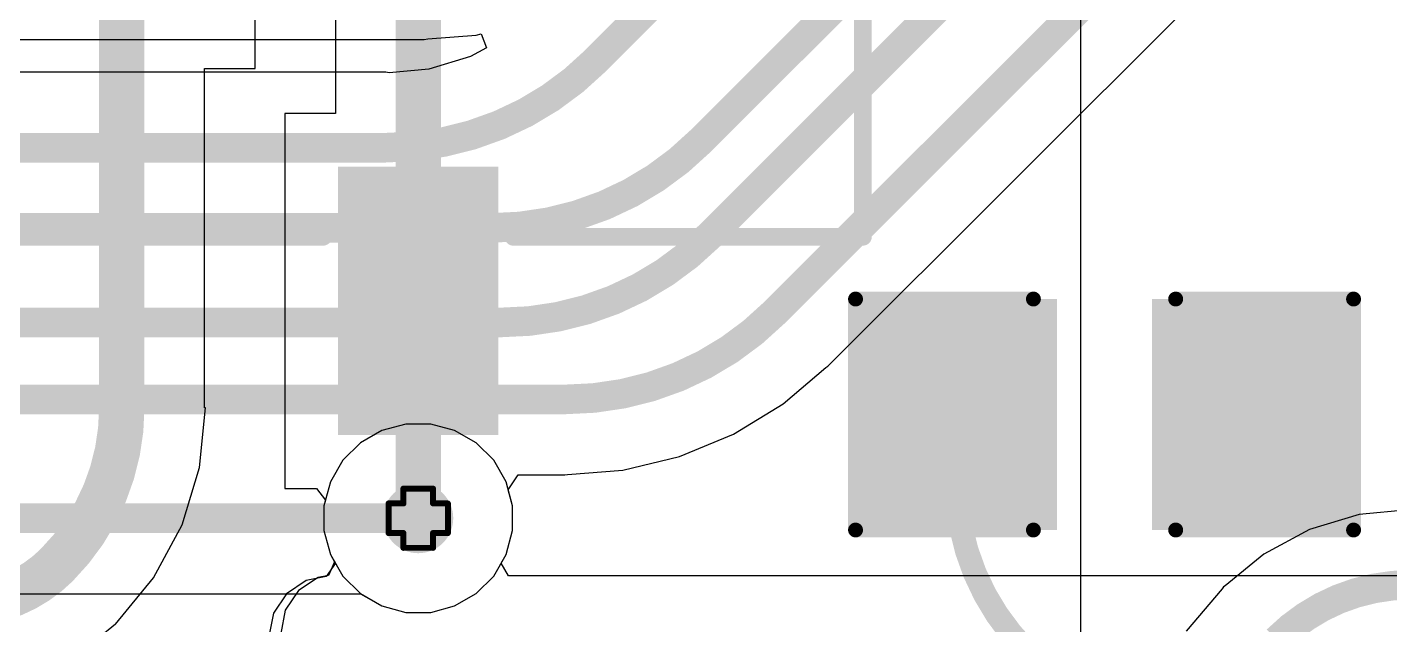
# Model space of a CAD drawing. Header units: inches. Extents: x -5 to 501, y -9 to 81.
# Drawn here: x 63.4 to 75.08, y 25.5 to 30.62 of the extents above; entities that cross this region are included whole.
import ezdxf

# ---------------------------------------------------------------- set-up
doc = ezdxf.new("R2010")
doc.units = ezdxf.units.IN
for name, color, linetype in [('Bottom Layer', 5, 'Continuous'), ('Drill Drawing', 1, 'Continuous'), ('Ground', 16, 'Continuous'), ('Power', 76, 'Continuous'), ('Top Layer', 1, 'Continuous'), ('Top Overlay', 2, 'Continuous'), ('Top Paste', 8, 'Continuous'), ('Top Solder', 216, 'Continuous'), ('Via Holes', 16, 'Continuous')]:
    doc.layers.add(name, color=color, linetype=linetype)

msp = doc.modelspace()

# ---------------------------------------------------------------- hatches: boundary and pattern name
at = {"layer": 'Bottom Layer'}
h = msp.add_hatch(color=5, dxfattribs=at)
edge = h.paths.add_edge_path()
edge.add_arc((66.751, 26.413), 0.3, 0, 360)
at = {"layer": 'Ground'}
h = msp.add_hatch(color=16, dxfattribs=at)
edge = h.paths.add_edge_path()
edge.add_arc((66.751, 26.413), 0.3, 0, 360)
at = {"layer": 'Power'}
h = msp.add_hatch(color=76, dxfattribs=at)
edge = h.paths.add_edge_path()
edge.add_arc((66.751, 26.413), 0.3, 0, 360)
at = {"layer": 'Top Layer'}
for points in [[(67.386, 27.177), (66.116, 27.177), (66.116, 29.377), (67.386, 29.377)], [(70.6, 28.191), (72.124, 28.191), (72.124, 26.413), (70.6, 26.413)], [(73.14, 28.191), (74.664, 28.191), (74.664, 26.413), (73.14, 26.413)]]:
    msp.add_hatch(color=1, dxfattribs=at).paths.add_polyline_path(points)
h = msp.add_hatch(color=1, dxfattribs=at)
edge = h.paths.add_edge_path()
edge.add_arc((66.751, 26.413), 0.3, 0, 360)
at = {"layer": 'Top Paste'}
for points in [[(67.386, 27.177), (66.116, 27.177), (66.116, 29.377), (67.386, 29.377)], [(70.6, 28.191), (72.124, 28.191), (72.124, 26.413), (70.6, 26.413)], [(73.14, 28.191), (74.664, 28.191), (74.664, 26.413), (73.14, 26.413)]]:
    msp.add_hatch(color=8, dxfattribs=at).paths.add_polyline_path(points)
at = {"layer": 'Top Solder'}
for points in [[(67.437, 27.126), (66.065, 27.126), (66.065, 29.428), (67.437, 29.428)], [(70.498, 28.293), (72.225, 28.293), (72.225, 26.312), (70.498, 26.312)], [(73.038, 28.293), (74.765, 28.293), (74.765, 26.312), (73.038, 26.312)]]:
    msp.add_hatch(color=216, dxfattribs=at).paths.add_polyline_path(points)
at = {"layer": 'Via Holes'}
h = msp.add_hatch(color=7, dxfattribs=at)
edge = h.paths.add_edge_path()
edge.add_arc((66.751, 26.413), 0.15, 0, 360)

# ---------------------------------------------------------------- linework, layer by layer
at = {"layer": 'Bottom Layer'}
for p, q in [((70.261, 27.718), (74.624, 32.081)), ((57.464, 30.518), (66.802, 30.518)), ((66.802, 30.518), (66.832, 30.524)), ((66.832, 30.524), (67.248, 30.557)), ((67.248, 30.557), (67.291, 30.568)), ((67.291, 30.568), (67.337, 30.448)), ((67.199, 30.374), (66.843, 30.266)), ((67.337, 30.448), (67.199, 30.374)), ((66.472, 30.238), (57.399, 30.238)), ((66.502, 30.232), (66.472, 30.238)), ((66.843, 30.266), (66.502, 30.232)), ((69.879, 27.395), (70.242, 27.706)), ((70.242, 27.706), (70.261, 27.718)), ((69.453, 27.134), (69.879, 27.395)), ((68.991, 26.943), (69.453, 27.134)), ((68.505, 26.826), (68.991, 26.943)), ((67.522, 26.658), (67.607, 26.785)), ((67.607, 26.785), (68.007, 26.785)), ((68.007, 26.785), (68.029, 26.789)), ((68.029, 26.789), (68.505, 26.826)), ((67.559, 26.52), (67.522, 26.658)), ((67.559, 26.307), (67.559, 26.52)), ((74.813, 26.444), (74.388, 26.315)), ((75.24, 26.486), (74.813, 26.444)), ((67.504, 26.102), (67.559, 26.307)), ((74.388, 26.315), (73.997, 26.106)), ((67.398, 25.917), (67.504, 26.102)), ((73.997, 26.106), (73.665, 25.834)), ((67.247, 25.767), (67.398, 25.917)), ((73.64, 25.807), (73.33, 25.444)), ((73.652, 25.825), (73.64, 25.807)), ((73.665, 25.834), (73.652, 25.825)), ((56.541, 25.766), (66.257, 25.766)), ((66.257, 25.766), (66.439, 25.661)), ((67.063, 25.661), (67.247, 25.767)), ((66.439, 25.661), (66.645, 25.605)), ((66.645, 25.605), (66.858, 25.605)), ((66.858, 25.605), (67.063, 25.661))]:
    msp.add_line(p, q, dxfattribs=at)
for points in [[(68.268, 30.335, 0.254, 0.254, 0), (72.37, 34.437, 0.254, 0.254, 0)], [(69.169, 29.647, 0.254, 0.254, 0), (73.122, 33.6, 0.254, 0.254, 0)], [(69.248, 28.836, 0.254, 0.254, 0), (73.503, 33.091, 0.254, 0.254, 0)], [(69.803, 28.176, 0.254, 0.254, 0), (74.166, 32.539, 0.254, 0.254, 0)], [(68.268, 30.335, 0.254, 0.254, -0.198912), (66.472, 29.591, 0.254, 0.254, 0)], [(69.169, 29.647, 0.254, 0.254, -0.198912), (67.373, 28.903, 0.254, 0.254, 0)], [(54.94, 29.591, 0.254, 0.254, 0), (66.472, 29.591, 0.254, 0.254, 0)], [(55.178, 28.903, 0.254, 0.254, 0), (67.373, 28.903, 0.254, 0.254, 0)], [(69.248, 28.836, 0.254, 0.254, -0.198912), (67.452, 28.092, 0.254, 0.254, 0)], [(69.803, 28.176, 0.254, 0.254, -0.198912), (68.007, 27.432, 0.254, 0.254, 0)], [(54.94, 28.092, 0.254, 0.254, 0), (67.452, 28.092, 0.254, 0.254, 0)], [(56.576, 27.432, 0.254, 0.254, 0), (68.007, 27.432, 0.254, 0.254, 0)], [(56.541, 26.413, 0.254, 0.254, 0), (66.751, 26.413, 0.254, 0.254, 0)], [(74.11, 25.368, 0.254, 0.254, -0.198912), (75.255, 25.842, 0.254, 0.254, 0)]]:
    msp.add_lwpolyline(points, format="xyseb", dxfattribs=at)
for points in [[(68.204, 30.335, 0.127, 0.127, 1), (68.331, 30.335, 0.127, 0.127, 1)], [(68.204, 30.335, 0.127, 0.127, 1), (68.331, 30.335, 0.127, 0.127, 1)], [(69.106, 29.647, 0.127, 0.127, 1), (69.233, 29.647, 0.127, 0.127, 1)], [(69.106, 29.647, 0.127, 0.127, 1), (69.233, 29.647, 0.127, 0.127, 1)], [(66.408, 29.591, 0.127, 0.127, 1), (66.535, 29.591, 0.127, 0.127, 1)], [(66.408, 29.591, 0.127, 0.127, 1), (66.535, 29.591, 0.127, 0.127, 1)], [(67.31, 28.903, 0.127, 0.127, 1), (67.437, 28.903, 0.127, 0.127, 1)], [(67.31, 28.903, 0.127, 0.127, 1), (67.437, 28.903, 0.127, 0.127, 1)], [(69.184, 28.836, 0.127, 0.127, 1), (69.311, 28.836, 0.127, 0.127, 1)], [(69.184, 28.836, 0.127, 0.127, 1), (69.311, 28.836, 0.127, 0.127, 1)], [(69.739, 28.176, 0.127, 0.127, 1), (69.866, 28.176, 0.127, 0.127, 1)], [(69.739, 28.176, 0.127, 0.127, 1), (69.866, 28.176, 0.127, 0.127, 1)], [(67.388, 28.092, 0.127, 0.127, 1), (67.515, 28.092, 0.127, 0.127, 1)], [(67.388, 28.092, 0.127, 0.127, 1), (67.515, 28.092, 0.127, 0.127, 1)], [(67.943, 27.432, 0.127, 0.127, 1), (68.07, 27.432, 0.127, 0.127, 1)], [(67.943, 27.432, 0.127, 0.127, 1), (68.07, 27.432, 0.127, 0.127, 1)], [(66.688, 26.413, 0.127, 0.127, 1), (66.815, 26.413, 0.127, 0.127, 1)]]:
    msp.add_lwpolyline(points, format="xyseb", close=True, dxfattribs=at)
at = {"layer": 'Drill Drawing'}
for points in [[(66.624, 26.54, 0.0508, 0.0508, 0), (66.624, 26.667, 0.0508, 0.0508, 0)], [(66.624, 26.667, 0.0508, 0.0508, 0), (66.878, 26.667, 0.0508, 0.0508, 0)], [(66.878, 26.54, 0.0508, 0.0508, 0), (66.878, 26.667, 0.0508, 0.0508, 0)], [(66.497, 26.286, 0.0508, 0.0508, 0), (66.497, 26.54, 0.0508, 0.0508, 0)], [(66.497, 26.54, 0.0508, 0.0508, 0), (66.624, 26.54, 0.0508, 0.0508, 0)], [(66.878, 26.54, 0.0508, 0.0508, 0), (67.005, 26.54, 0.0508, 0.0508, 0)], [(67.005, 26.286, 0.0508, 0.0508, 0), (67.005, 26.54, 0.0508, 0.0508, 0)], [(66.497, 26.286, 0.0508, 0.0508, 0), (66.624, 26.286, 0.0508, 0.0508, 0)], [(66.624, 26.159, 0.0508, 0.0508, 0), (66.624, 26.286, 0.0508, 0.0508, 0)], [(66.878, 26.286, 0.0508, 0.0508, 0), (67.005, 26.286, 0.0508, 0.0508, 0)], [(66.878, 26.159, 0.0508, 0.0508, 0), (66.878, 26.286, 0.0508, 0.0508, 0)], [(66.624, 26.159, 0.0508, 0.0508, 0), (66.878, 26.159, 0.0508, 0.0508, 0)]]:
    msp.add_lwpolyline(points, format="xyseb", dxfattribs=at)
for points in [[(66.611, 26.667, 0.0254, 0.0254, 1), (66.637, 26.667, 0.0254, 0.0254, 1)], [(66.611, 26.667, 0.0254, 0.0254, 1), (66.637, 26.667, 0.0254, 0.0254, 1)], [(66.865, 26.667, 0.0254, 0.0254, 1), (66.891, 26.667, 0.0254, 0.0254, 1)], [(66.865, 26.667, 0.0254, 0.0254, 1), (66.891, 26.667, 0.0254, 0.0254, 1)], [(66.484, 26.54, 0.0254, 0.0254, 1), (66.51, 26.54, 0.0254, 0.0254, 1)], [(66.484, 26.54, 0.0254, 0.0254, 1), (66.51, 26.54, 0.0254, 0.0254, 1)], [(66.611, 26.54, 0.0254, 0.0254, 1), (66.637, 26.54, 0.0254, 0.0254, 1)], [(66.611, 26.54, 0.0254, 0.0254, 1), (66.637, 26.54, 0.0254, 0.0254, 1)], [(66.865, 26.54, 0.0254, 0.0254, 1), (66.891, 26.54, 0.0254, 0.0254, 1)], [(66.865, 26.54, 0.0254, 0.0254, 1), (66.891, 26.54, 0.0254, 0.0254, 1)], [(66.993, 26.54, 0.0254, 0.0254, 1), (67.018, 26.54, 0.0254, 0.0254, 1)], [(66.993, 26.54, 0.0254, 0.0254, 1), (67.018, 26.54, 0.0254, 0.0254, 1)], [(66.484, 26.286, 0.0254, 0.0254, 1), (66.51, 26.286, 0.0254, 0.0254, 1)], [(66.484, 26.286, 0.0254, 0.0254, 1), (66.51, 26.286, 0.0254, 0.0254, 1)], [(66.611, 26.286, 0.0254, 0.0254, 1), (66.637, 26.286, 0.0254, 0.0254, 1)], [(66.611, 26.286, 0.0254, 0.0254, 1), (66.637, 26.286, 0.0254, 0.0254, 1)], [(66.865, 26.286, 0.0254, 0.0254, 1), (66.891, 26.286, 0.0254, 0.0254, 1)], [(66.865, 26.286, 0.0254, 0.0254, 1), (66.891, 26.286, 0.0254, 0.0254, 1)], [(66.993, 26.286, 0.0254, 0.0254, 1), (67.018, 26.286, 0.0254, 0.0254, 1)], [(66.993, 26.286, 0.0254, 0.0254, 1), (67.018, 26.286, 0.0254, 0.0254, 1)], [(66.611, 26.159, 0.0254, 0.0254, 1), (66.637, 26.159, 0.0254, 0.0254, 1)], [(66.611, 26.159, 0.0254, 0.0254, 1), (66.637, 26.159, 0.0254, 0.0254, 1)], [(66.865, 26.159, 0.0254, 0.0254, 1), (66.891, 26.159, 0.0254, 0.0254, 1)], [(66.865, 26.159, 0.0254, 0.0254, 1), (66.891, 26.159, 0.0254, 0.0254, 1)]]:
    msp.add_lwpolyline(points, format="xyseb", close=True, dxfattribs=at)
at = {"layer": 'Ground'}
for p, q in [((66.645, 27.221), (66.439, 27.166)), ((66.858, 27.221), (66.645, 27.221)), ((67.063, 27.166), (66.858, 27.221)), ((66.439, 27.166), (66.255, 27.06)), ((67.247, 27.06), (67.063, 27.166)), ((66.255, 27.06), (66.105, 26.91)), ((67.398, 26.91), (67.247, 27.06)), ((66.105, 26.91), (65.998, 26.725)), ((67.504, 26.725), (67.398, 26.91)), ((65.998, 26.725), (65.943, 26.52)), ((67.559, 26.52), (67.504, 26.725)), ((65.943, 26.52), (65.943, 26.307)), ((67.559, 26.307), (67.559, 26.52)), ((65.943, 26.307), (65.998, 26.102)), ((67.504, 26.102), (67.559, 26.307)), ((65.998, 26.102), (66.041, 26.027)), ((67.462, 26.028), (67.504, 26.102)), ((66.041, 26.027), (65.961, 25.912)), ((67.525, 25.918), (67.462, 26.028)), ((81.539, 25.918), (67.525, 25.918)), ((65.791, 25.879), (65.623, 25.766)), ((65.961, 25.912), (65.791, 25.879)), ((65.623, 25.766), (65.511, 25.598)), ((65.511, 25.598), (65.471, 25.4))]:
    msp.add_line(p, q, dxfattribs=at)
at = {"layer": 'Power'}
for p, q in [((66.645, 27.221), (66.439, 27.166)), ((66.858, 27.221), (66.645, 27.221)), ((67.063, 27.166), (66.858, 27.221)), ((66.439, 27.166), (66.255, 27.06)), ((67.247, 27.06), (67.063, 27.166)), ((66.255, 27.06), (66.105, 26.91)), ((67.398, 26.91), (67.247, 27.06)), ((66.105, 26.91), (65.998, 26.725)), ((67.504, 26.725), (67.398, 26.91)), ((65.998, 26.725), (65.943, 26.52)), ((67.559, 26.52), (67.504, 26.725)), ((65.943, 26.52), (65.943, 26.307)), ((67.559, 26.307), (67.559, 26.52)), ((65.943, 26.307), (65.998, 26.102)), ((67.504, 26.102), (67.559, 26.307)), ((65.998, 26.102), (66.105, 25.917)), ((67.398, 25.917), (67.504, 26.102)), ((66.105, 25.917), (66.255, 25.767)), ((67.247, 25.767), (67.398, 25.917)), ((66.255, 25.767), (66.439, 25.661)), ((67.063, 25.661), (67.247, 25.767)), ((66.439, 25.661), (66.645, 25.605)), ((66.645, 25.605), (66.858, 25.605)), ((66.858, 25.605), (67.063, 25.661))]:
    msp.add_line(p, q, dxfattribs=at)
at = {"layer": 'Top Layer'}
for p, q in [((72.425, 39.617), (72.425, 25.273)), ((65.354, 30.269), (65.354, 31.253)), ((66.042, 30.876), (66.042, 29.885)), ((64.92, 27.359), (64.92, 30.269)), ((64.92, 30.269), (65.354, 30.269)), ((66.042, 29.885), (65.608, 29.885)), ((65.608, 29.885), (65.608, 26.669)), ((64.876, 26.847), (64.927, 27.359)), ((64.927, 27.359), (64.92, 27.359)), ((64.727, 26.355), (64.876, 26.847)), ((65.608, 26.669), (65.879, 26.669)), ((65.879, 26.669), (65.956, 26.568)), ((65.956, 26.568), (65.943, 26.52)), ((65.943, 26.52), (65.943, 26.307)), ((64.484, 25.901), (64.727, 26.355)), ((65.943, 26.307), (65.998, 26.102)), ((66.035, 26.038), (65.983, 25.922)), ((65.998, 26.102), (66.035, 26.038)), ((65.983, 25.922), (65.893, 25.904)), ((64.158, 25.504), (64.484, 25.901)), ((65.893, 25.904), (65.725, 25.792)), ((65.725, 25.792), (65.612, 25.624)), ((65.612, 25.624), (65.573, 25.425)), ((63.877, 25.278), (64.156, 25.506)), ((64.156, 25.506), (64.158, 25.504))]:
    msp.add_line(p, q, dxfattribs=at)
for points in [[(64.211, 27.359, 0.389, 0.389, 0), (64.211, 31.877, 0.389, 0.389, 0)], [(66.751, 26.413, 0.389, 0.389, 0), (66.751, 30.876, 0.389, 0.389, 0)], [(64.211, 27.359, 0.389, 0.389, -0.198912), (63.652, 26.01, 0.389, 0.389, 0)], [(71.362, 26.735, 0.203, 0.203, 0), (71.362, 27.302, 0.203, 0.203, 0)], [(71.884, 27.24, 0.203, 0.203, -0.414214), (71.946, 27.302, 0.203, 0.203, 0)], [(71.967, 25.273, 0.203, 0.203, -0.198912), (71.362, 26.735, 0.203, 0.203, 0)], [(63.652, 26.01, 0.389, 0.389, -0.198912), (62.855, 25.679, 0.389, 0.389, 0)]]:
    msp.add_lwpolyline(points, format="xyseb", dxfattribs=at)
for points in [[(64.114, 27.359, 0.195, 0.195, 1), (64.309, 27.359, 0.195, 0.195, 1)], [(64.114, 27.359, 0.195, 0.195, 1), (64.309, 27.359, 0.195, 0.195, 1)], [(71.311, 27.302, 0.102, 0.102, 1), (71.412, 27.302, 0.102, 0.102, 1)], [(71.833, 27.24, 0.102, 0.102, 1), (71.934, 27.24, 0.102, 0.102, 1)], [(71.895, 27.302, 0.102, 0.102, 1), (71.997, 27.302, 0.102, 0.102, 1)], [(71.311, 26.735, 0.102, 0.102, 1), (71.412, 26.735, 0.102, 0.102, 1)], [(71.311, 26.735, 0.102, 0.102, 1), (71.412, 26.735, 0.102, 0.102, 1)], [(66.654, 26.413, 0.195, 0.195, 1), (66.849, 26.413, 0.195, 0.195, 1)], [(63.555, 26.01, 0.195, 0.195, 1), (63.75, 26.01, 0.195, 0.195, 1)], [(63.555, 26.01, 0.195, 0.195, 1), (63.75, 26.01, 0.195, 0.195, 1)]]:
    msp.add_lwpolyline(points, format="xyseb", close=True, dxfattribs=at)
at = {"layer": 'Top Overlay'}
for points in [[(70.561, 28.827, 0.152, 0.152, 0), (70.561, 31.327, 0.152, 0.152, 0)], [(62.486, 28.827, 0.152, 0.152, 0), (65.936, 28.827, 0.152, 0.152, 0)], [(67.566, 28.827, 0.152, 0.152, 0), (70.561, 28.827, 0.152, 0.152, 0)], [(70.498, 28.293, 0.127, 0.127, 0), (72.022, 28.293, 0.127, 0.127, 0)], [(70.498, 26.312, 0.127, 0.127, 0), (70.498, 28.293, 0.127, 0.127, 0)], [(73.241, 28.293, 0.127, 0.127, 0), (74.765, 28.293, 0.127, 0.127, 0)], [(74.765, 26.312, 0.127, 0.127, 0), (74.765, 28.293, 0.127, 0.127, 0)], [(70.498, 26.312, 0.127, 0.127, 0), (72.022, 26.312, 0.127, 0.127, 0)], [(73.241, 26.312, 0.127, 0.127, 0), (74.765, 26.312, 0.127, 0.127, 0)]]:
    msp.add_lwpolyline(points, format="xyseb", dxfattribs=at)
for points in [[(65.898, 28.827, 0.076, 0.076, 1), (65.974, 28.827, 0.076, 0.076, 1)], [(67.528, 28.827, 0.076, 0.076, 1), (67.604, 28.827, 0.076, 0.076, 1)], [(70.523, 28.827, 0.076, 0.076, 1), (70.599, 28.827, 0.076, 0.076, 1)], [(70.523, 28.827, 0.076, 0.076, 1), (70.599, 28.827, 0.076, 0.076, 1)], [(70.466, 28.293, 0.0635, 0.0635, 1), (70.53, 28.293, 0.0635, 0.0635, 1)], [(70.466, 28.293, 0.0635, 0.0635, 1), (70.53, 28.293, 0.0635, 0.0635, 1)], [(71.99, 28.293, 0.0635, 0.0635, 1), (72.054, 28.293, 0.0635, 0.0635, 1)], [(73.209, 28.293, 0.0635, 0.0635, 1), (73.273, 28.293, 0.0635, 0.0635, 1)], [(74.733, 28.293, 0.0635, 0.0635, 1), (74.797, 28.293, 0.0635, 0.0635, 1)], [(74.733, 28.293, 0.0635, 0.0635, 1), (74.797, 28.293, 0.0635, 0.0635, 1)], [(70.466, 26.312, 0.0635, 0.0635, 1), (70.53, 26.312, 0.0635, 0.0635, 1)], [(70.466, 26.312, 0.0635, 0.0635, 1), (70.53, 26.312, 0.0635, 0.0635, 1)], [(71.99, 26.312, 0.0635, 0.0635, 1), (72.054, 26.312, 0.0635, 0.0635, 1)], [(73.209, 26.312, 0.0635, 0.0635, 1), (73.273, 26.312, 0.0635, 0.0635, 1)], [(74.733, 26.312, 0.0635, 0.0635, 1), (74.797, 26.312, 0.0635, 0.0635, 1)], [(74.733, 26.312, 0.0635, 0.0635, 1), (74.797, 26.312, 0.0635, 0.0635, 1)]]:
    msp.add_lwpolyline(points, format="xyseb", close=True, dxfattribs=at)

doc.saveas('drawing.dxf')
